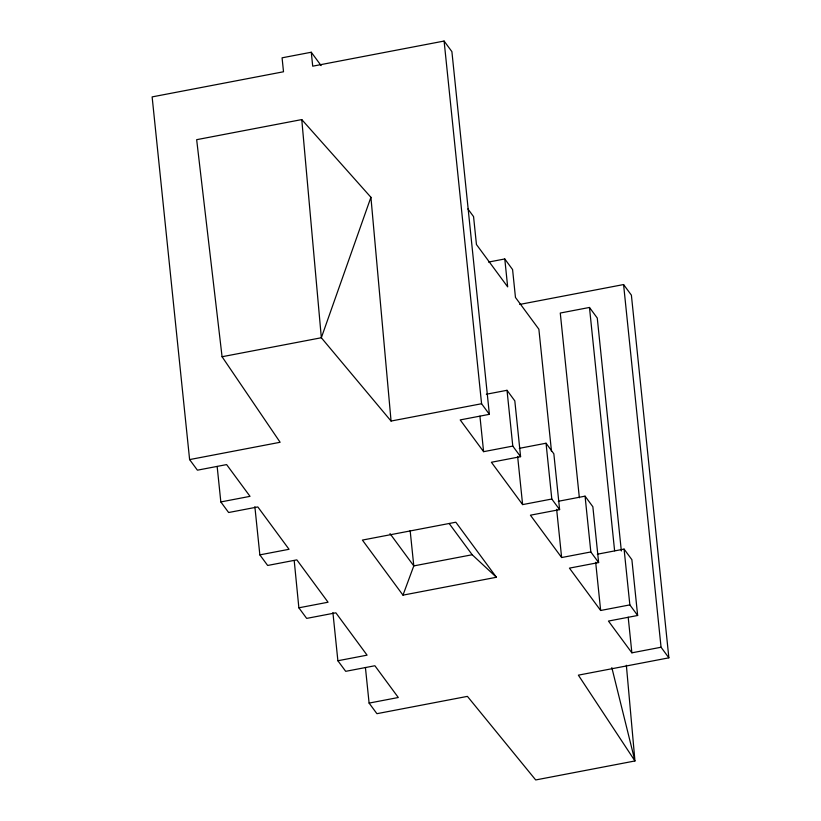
<?xml version="1.0" encoding="UTF-8"?>
<svg xmlns="http://www.w3.org/2000/svg" width="821" height="821" viewBox="0 0 821 821"><rect width="100%" height="100%" fill="white"/><g stroke="black" fill="none" stroke-linecap="round" stroke-linejoin="round"><path stroke-width="1.23" d="M321.124 65.608L311.272 52.236L282.075 57.819L283.512 71.766L152.131 96.899L189.61 459.586L280.125 442.273L222.07 356.735L196.66 139.683L301.769 119.579L370.918 197.297L321.339 337.749L391.063 421.05L481.578 403.737L489.378 414.328L460.191 419.911L483.6 451.673L512.786 446.09L520.586 456.671L491.399 462.264L522.618 504.607L551.804 499.024L559.614 509.615L530.417 515.198L561.636 557.541L590.833 551.958L598.632 562.549L569.435 568.132L600.654 610.485L629.851 604.892L637.65 615.483L608.453 621.066L631.872 652.828L661.059 647.246L668.869 657.837L578.364 675.149L634.951 760.964L535.692 779.95L467.416 696.372L376.911 713.685L369.101 703.094L365.417 667.463M402.978 595.143L362.4 540.085L455.829 522.218L496.407 577.266L402.978 595.143L413.794 565.905L410.151 530.592M489.378 414.328L451.899 51.641L444.099 41.05L312.709 66.183L311.272 52.236M488.516 262.073L504.782 258.964L512.581 269.555L515.465 297.448L538.874 329.211L551.507 451.458M222.07 356.735L321.339 337.749L301.769 119.579M519.724 304.427L623.58 284.559L631.39 295.15L668.869 657.837M621.343 550.994L597.267 318.045L589.468 307.454L560.271 313.037L579.359 497.762M486.34 394.244L507.019 390.293L514.818 400.874L520.586 456.671M217.155 466.431L220.828 501.939L250.025 496.346L226.617 464.594L197.42 470.176L189.61 459.586M519.283 448.348L546.047 443.227L553.847 453.818L559.614 509.615M254.869 506.68L259.846 554.873L289.043 549.29L257.825 506.937L228.628 512.52L220.828 501.939M558.301 501.282L585.065 496.161L592.865 506.752L598.632 562.549M496.407 577.266L472.188 554.739L413.794 565.905L390.016 533.64M294.236 560.846L298.865 607.807L328.061 602.224L296.843 559.871L267.656 565.464L259.846 554.873M597.319 554.216L624.083 549.095L631.883 559.686L637.65 615.483M332.905 612.558L337.883 660.751L367.079 655.158L335.871 612.815L306.674 618.398L298.865 607.807M369.101 703.094L398.298 697.511L374.889 665.749L345.692 671.332L337.883 660.751M467.888 208.914L473.563 216.611L476.447 244.514L507.665 286.868L504.782 258.964M449.149 523.48L472.188 554.739M611.83 667.627L634.951 760.964L626.361 665.267M623.58 284.559L661.059 647.246M624.083 549.095L629.851 604.892M628.188 617.187L631.872 652.828M589.468 307.454L614.611 550.778M595.677 562.293L600.654 610.485M585.065 496.161L590.833 551.958M556.648 509.359L561.636 557.541M546.047 443.227L551.804 499.024M517.63 456.414L522.618 504.607M507.019 390.293L512.786 446.09M444.099 41.05L481.578 403.737M479.926 416.165L483.6 451.673M370.918 197.297L391.063 421.05"/></g></svg>
